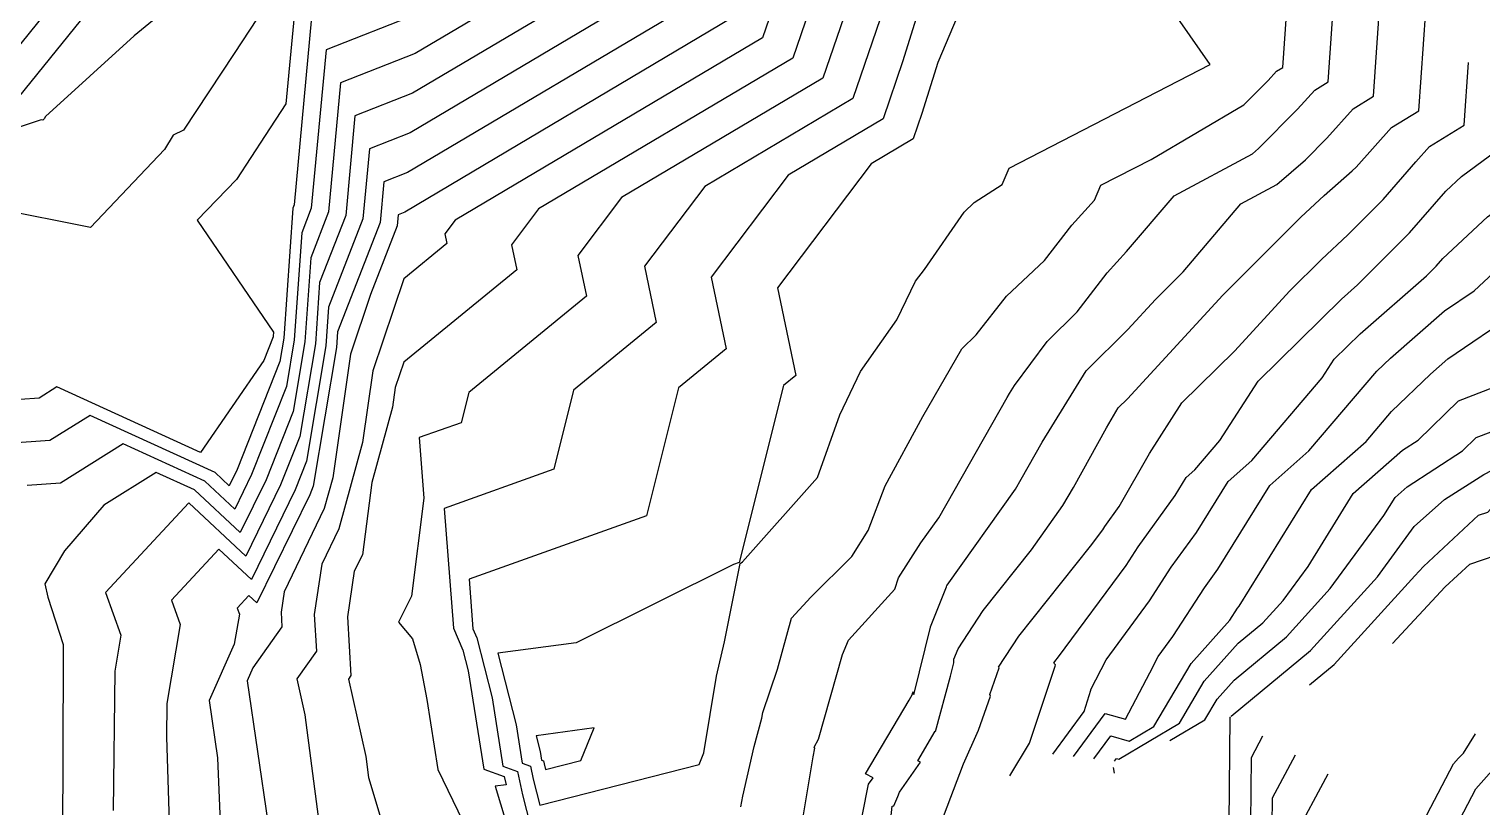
# Model space of a CAD drawing. Header units: metres. Extents: x 706150 to 707002, y 953723 to 954386.
# Drawn here: x 706641.2 to 706728.3, y 954000 to 954046.7 of the extents above; entities that cross this region are included whole.
import ezdxf

# ---------------------------------------------------------------- set-up
doc = ezdxf.new("R2010")
doc.units = ezdxf.units.M

msp = doc.modelspace()

# ---------------------------------------------------------------- linework, layer by layer
at = {"layer": 'CONTOUR_125'}
for points in [[(706643.2927, 954049.0058, 125), (706639.1264, 954043.8295, 125)], [(706724.8264, 953995.2056, 125), (706727.9212, 954001.1388, 125), (706729.0435, 954002.3826, 125)]]:
    msp.add_polyline3d(points, dxfattribs=at)
at = {"layer": 'CONTOUR_126'}
for points in [[(706645.4448, 954048.624, 126), (706640.5665, 954042.5631, 126)], [(706722.6972, 953995.2095, 126), (706726.5705, 954002.6354, 126), (706726.874, 954002.9717, 126), (706727.1833, 954003.2755, 126), (706727.8883, 954004.4228, 126)]]:
    msp.add_polyline3d(points, dxfattribs=at)
at = {"layer": 'CONTOUR_127'}
for points in [[(706650.1451, 954048.4187, 127), (706647.52, 954046.2528, 127), (706642.1891, 954041.4119, 127), (706642.1136, 954041.2858, 127), (706642.0331, 954041.2008, 127), (706641.9307, 954041.2213, 127), (706635.338, 954039.0451, 127)], [(706717.0006, 953998.1852, 127), (706719.0617, 954002.0275, 127)]]:
    msp.add_polyline3d(points, dxfattribs=at)
at = {"layer": 'CONTOUR_128'}
for points in [[(706656.2261, 954049.3437, 128), (706653.4987, 954045.1969, 128), (706650.4679, 954040.5893, 128), (706649.8434, 954040.2884, 128), (706649.3347, 954039.4386, 128), (706644.9034, 954034.7585, 128), (706639.2676, 954035.8881, 128)], [(706722.9201, 954009.8335, 128), (706726.0796, 954013.2253, 128), (706727.5523, 954014.5991, 128), (706729.8961, 954015.3915, 128), (706731.8165, 954017.5228, 128), (706733.3395, 954018.308, 128), (706736.6766, 954020.4128, 128), (706739.0357, 954021.485, 128), (706739.1828, 954021.6141, 128), (706744.0884, 954024.9472, 128), (706746.2519, 954028.3509, 128), (706746.773, 954028.9633, 128), (706746.9939, 954029.2464, 128), (706749.6607, 954030.7016, 128), (706750.0135, 954031.1689, 128)], [(706715.6981, 953997.3098, 128), (706715.7338, 954000.5973, 128), (706717.1115, 954003.1656, 128)]]:
    msp.add_polyline3d(points, dxfattribs=at)
at = {"layer": 'CONTOUR_129'}
for points in [[(706657.2764, 954049.3531, 129), (706656.6093, 954042.1673, 129), (706655.3665, 954040.2778, 129), (706653.6383, 954037.6505, 129), (706651.286, 954035.2001, 129), (706655.8638, 954028.5024, 129), (706655.8467, 954028.257, 129), (706655.8406, 954028.2205, 129), (706655.2757, 954026.7945, 129), (706651.4773, 954021.2859, 129), (706642.8843, 954025.2169, 129), (706641.8093, 954024.5436, 129), (706639.5415, 954024.3837, 129)], [(706717.9393, 954007.3568, 129), (706719.4274, 954008.5891, 129), (706724.2575, 954013.8943, 129), (706724.7746, 954014.4494, 129), (706728.0771, 954017.53, 129), (706728.6324, 954017.7177, 129), (706729.0874, 954018.2227, 129), (706731.3867, 954019.4081, 129), (706736.4251, 954022.5859, 129), (706737.2884, 954022.9782, 129), (706741.4314, 954026.6157, 129), (706742.1542, 954027.1068, 129), (706742.473, 954027.6083, 129), (706744.0426, 954029.4528, 129), (706744.708, 954030.3056, 129), (706746.9309, 954031.5186, 129), (706747.5001, 954032.2726, 129)], [(706714.4033, 953997.1451, 129), (706714.4671, 954003.0094, 129), (706715.1614, 954004.3037, 129)]]:
    msp.add_polyline3d(points, dxfattribs=at)
at = {"layer": 'CONTOUR_130'}
for points in [[(706658.1425, 954047.3789, 130), (706657.0978, 954036.1257, 130), (706657.0174, 954035.9187, 130), (706656.4781, 954028.1423, 130), (706656.2407, 954026.7283, 130), (706653.6815, 954020.2684, 130), (706653.2054, 954019.294, 130), (706652.3648, 954020.0794, 130), (706644.8667, 954023.5094, 130), (706642.455, 954021.999, 130), (706637.3674, 954021.6403, 130)], [(706713.2549, 954005.4899, 130), (706717.9995, 954009.4186, 130), (706722.0213, 954013.836, 130), (706724.2306, 954016.8487, 130), (706726.0422, 954018.4754, 130), (706728.387, 954019.9684, 130), (706729.434, 954020.5082, 130), (706732.645, 954022.5335, 130), (706735.7346, 954024.3771, 130), (706737.2791, 954026.0993, 130), (706740.4559, 954028.9361, 130), (706741.3122, 954029.9423, 130), (706742.422, 954031.3648, 130), (706744.2011, 954032.3356, 130), (706744.9867, 954033.3763, 130)], [(706713.1085, 953996.9803, 130), (706713.2003, 954005.4214, 130), (706713.2112, 954005.4418, 130)]]:
    msp.add_polyline3d(points, dxfattribs=at)
at = {"layer": 'CONTOUR_131'}
for points in [[(706664.5141, 954047.5605, 131), (706659.0087, 954045.4047, 131), (706658.1276, 954035.9148, 131), (706657.5539, 954034.4372, 131), (706657.1094, 954028.0277, 131), (706656.6407, 954025.2362, 131), (706654.5513, 954019.9621, 131), (706653.5386, 954017.8891, 131), (706651.75, 954019.56, 131), (706646.8491, 954021.802, 131), (706643.1006, 954019.4544, 131), (706641.0939, 954019.3129, 131)], [(706709.5722, 954004.0169, 131), (706711.6765, 954005.264, 131), (706712.4144, 954006.5092, 131), (706713.4282, 954007.6451, 131), (706716.5716, 954010.248, 131), (706719.1926, 954013.1268, 131), (706722.4123, 954017.5175, 131), (706723.0773, 954018.5879, 131), (706723.7975, 954019.2233, 131), (706727.1155, 954021.3775, 131), (706727.9434, 954022.1762, 131), (706729.8937, 954022.9313, 131), (706734.4449, 954025.6473, 131), (706738.1947, 954029.8283, 131), (706738.2309, 954030.1764, 131), (706738.7689, 954030.6716, 131), (706740.1361, 954032.424, 131), (706741.4713, 954033.1525, 131), (706742.4733, 954034.4801, 131)]]:
    msp.add_polyline3d(points, dxfattribs=at)
at = {"layer": 'CONTOUR_132'}
for points in [[(706676.1482, 954052.1826, 132), (706664.3573, 954045.1858, 132), (706659.8748, 954043.4305, 132), (706659.1574, 954035.7039, 132), (706658.0905, 954032.9557, 132), (706657.7407, 954027.913, 132), (706657.0408, 954023.7441, 132), (706655.4212, 954019.6558, 132), (706653.8717, 954016.4842, 132), (706651.1353, 954019.0407, 132), (706648.8316, 954020.0945, 132), (706645.6852, 954018.1241, 132), (706643.3404, 954015.3983, 132), (706642.1578, 954013.408, 132), (706642.3318, 954012.6191, 132), (706643.2498, 954009.7731, 132), (706643.2622, 954008.9641, 132), (706643.2099, 953998.1138, 132)], [(706706.2543, 954002.7808, 132), (706706.3814, 954002.9525, 132), (706706.5202, 954002.9144, 132), (706710.1485, 954005.0648, 132), (706711.6363, 954007.5755, 132), (706713.6803, 954009.8658, 132), (706715.1437, 954011.0775, 132), (706716.3638, 954012.4177, 132), (706717.8627, 954014.4616, 132), (706720.5751, 954018.8277, 132), (706723.5129, 954021.4193, 132), (706724.4549, 954022.0309, 132), (706726.8853, 954024.3757, 132), (706732.6107, 954026.5925, 132), (706733.1553, 954026.9174, 132), (706733.6039, 954027.4176, 132), (706733.8142, 954029.4384, 132), (706736.9375, 954032.3134, 132), (706737.8502, 954033.4832, 132), (706738.7415, 954033.9695, 132), (706739.96, 954035.5838, 132)], [(706706.2723, 954002.0714, 132), (706706.2084, 954002.4063, 132)]]:
    msp.add_polyline3d(points, dxfattribs=at)
at = {"layer": 'CONTOUR_133'}
for points in [[(706677.953, 954050.9718, 133), (706664.2004, 954042.811, 133), (706660.7409, 954041.4563, 133), (706660.1873, 954035.4931, 133), (706658.627, 954031.4743, 133), (706658.3721, 954027.7983, 133), (706657.4408, 954022.252, 133), (706656.291, 954019.3496, 133), (706654.2048, 954015.0792, 133), (706650.7933, 954018.2665, 133), (706645.7919, 954012.8951, 133), (706646.7132, 954010.339, 133), (706646.348, 954008.1839, 133), (706646.2538, 953999.8329, 133)], [(706705.0253, 954002.9263, 133), (706706.0413, 954004.299, 133), (706707.1506, 954003.9945, 133), (706708.6205, 954004.8656, 133), (706710.8582, 954008.6418, 133), (706713.1826, 954011.2462, 133), (706713.6434, 954011.9578, 133), (706713.7347, 954012.0844, 133), (706718.0729, 954019.0676, 133), (706721.3358, 954021.946, 133), (706722.8664, 954023.742, 133), (706725.194, 954025.9839, 133), (706726.2371, 954026.8947, 133), (706730.289, 954029.6476, 133), (706730.9261, 954030.2386, 133), (706732.0036, 954031.0993, 133), (706735.1061, 954033.9551, 133), (706735.5642, 954034.5423, 133), (706736.0116, 954034.7865, 133), (706737.4466, 954036.6875, 133)]]:
    msp.add_polyline3d(points, dxfattribs=at)
at = {"layer": 'CONTOUR_134'}
for points in [[(706679.7578, 954049.7611, 134), (706664.0436, 954040.4362, 134), (706661.607, 954039.4821, 134), (706661.2171, 954035.2822, 134), (706659.1636, 954029.9928, 134), (706659.0034, 954027.6837, 134), (706657.8409, 954020.7598, 134), (706657.1609, 954019.0433, 134), (706654.5379, 954013.6743, 134), (706652.5925, 954015.4919, 134), (706649.7404, 954012.4288, 134), (706650.2657, 954010.9712, 134), (706649.4643, 954006.2408, 134), (706649.4415, 954004.2187, 134), (706649.7199, 953995.3209, 134)], [(706703.7963, 954003.0717, 134), (706705.7011, 954005.6454, 134), (706706.9221, 954005.3103, 134), (706708.3702, 954008.0841, 134), (706708.8768, 954009.0597, 134), (706709.7599, 954010.256, 134), (706711.6539, 954013.1814, 134), (706712.4531, 954014.2891, 134), (706715.5706, 954019.3074, 134), (706717.9155, 954021.3759, 134), (706721.9822, 954026.148, 134), (706722.8035, 954026.9391, 134), (706726.0415, 954029.7664, 134), (706727.8097, 954030.9678, 134), (706729.8312, 954032.843, 134), (706733.25, 954035.5742, 134), (706733.2747, 954035.5969, 134), (706733.2783, 954035.6015, 134), (706733.2818, 954035.6035, 134), (706734.9332, 954037.7912, 134)]]:
    msp.add_polyline3d(points, dxfattribs=at)
at = {"layer": 'CONTOUR_135'}
for points in [[(706681.5625, 954048.5504, 135), (706663.8867, 954038.0615, 135), (706662.4732, 954037.5079, 135), (706662.247, 954035.0714, 135), (706659.7001, 954028.5113, 135), (706659.6348, 954027.569, 135), (706658.241, 954019.2677, 135), (706658.0307, 954018.7371, 135), (706654.8711, 954012.2694, 135), (706654.3917, 954012.7173, 135), (706653.6888, 954011.9625, 135), (706653.8183, 954011.6033, 135), (706653.513, 954009.8009, 135), (706652.0053, 954006.4228, 135), (706652.5072, 954002.9932, 135), (706652.8282, 953995.2967, 135)], [(706702.5673, 954003.2172, 135), (706704.4524, 954005.7642, 135), (706704.8515, 954007.0484, 135), (706704.8361, 954007.0897, 135), (706705.7576, 954008.8645, 135), (706708.3589, 954012.3884, 135), (706709.6645, 954014.4049, 135), (706711.1716, 954016.4939, 135), (706713.0684, 954019.5473, 135), (706714.4952, 954020.8059, 135), (706718.7112, 954025.7532, 135), (706719.4256, 954026.8665, 135), (706720.9866, 954028.4025, 135), (706724.9588, 954031.8678, 135), (706725.532, 954032.4417, 135), (706725.9324, 954032.903, 135), (706728.6222, 954035.4016, 135), (706729.1123, 954035.7651, 135), (706731.5469, 954037.7384, 135), (706732.4198, 954038.8949, 135)]]:
    msp.add_polyline3d(points, dxfattribs=at)
at = {"layer": 'CONTOUR_136'}
for points in [[(706683.3673, 954047.3396, 136), (706663.7299, 954035.6867, 136), (706663.3393, 954035.5337, 136), (706663.2768, 954034.8605, 136), (706661.6849, 954030.7602, 136), (706660.4854, 954027.1796, 136), (706659.4088, 954019.7677, 136), (706658.9028, 954017.9265, 136), (706656.4996, 954012.9274, 136), (706656.3165, 954011.7153, 136), (706656.369, 954010.8291, 136), (706654.6258, 954008.386, 136), (706654.2761, 954007.6025, 136), (706655.5156, 953999.133, 136)], [(706699.9901, 954001.9139, 136), (706701.1744, 954003.8613, 136), (706702.7093, 954008.481, 136), (706702.7358, 954008.5566, 136), (706702.6278, 954008.6666, 136), (706702.6915, 954008.7638, 136), (706702.9153, 954009.0444, 136), (706706.9578, 954014.5207, 136), (706707.6751, 954015.6285, 136), (706709.89, 954018.6986, 136), (706710.5662, 954019.7871, 136), (706711.0749, 954020.2358, 136), (706712.5779, 954021.9995, 136), (706714.8633, 954025.5612, 136), (706719.8575, 954030.4753, 136), (706720.833, 954031.3263, 136), (706723.9456, 954034.4429, 136), (706726.1201, 954036.9483, 136), (706727.0541, 954037.8159, 136), (706729.5787, 954039.6884, 136), (706729.82, 954039.884, 136), (706729.9065, 954039.9986, 136)]]:
    msp.add_polyline3d(points, dxfattribs=at)
at = {"layer": 'CONTOUR_137'}
for points in [[(706689.0259, 954057.3419, 137), (706685.1721, 954046.1289, 137), (706666.7527, 954035.1987, 137), (706666.1349, 954034.3807, 137), (706666.2552, 954033.8037, 137), (706663.67, 954031.6939, 137), (706661.8229, 954026.1802, 137), (706661.1985, 954021.8812, 137), (706659.7767, 954016.7075, 137), (706658.7577, 954014.5877, 137), (706658.3024, 954011.5746, 137), (706658.4329, 954009.3716, 137), (706657.2604, 954007.7284, 137), (706657.7479, 954005.566, 137), (706658.5325, 953999.4535, 137), (706659.3676, 953996.6664, 137), (706661.8354, 953991.5851, 137), (706661.1554, 953988.7481, 137), (706665.5841, 953986.7865, 137), (706666.9028, 953988.25, 137), (706668.2301, 953989.0438, 137), (706670.1166, 953988.152, 137), (706670.1701, 953984.3212, 137)], [(706695.8523, 953999.0554, 137), (706697.2133, 954002.6279, 137), (706698.1086, 954004.6512, 137), (706698.8219, 954006.6771, 137), (706698.7963, 954006.7733, 137), (706699.3591, 954008.3789, 137), (706699.3158, 954008.423, 137), (706700.5379, 954010.2871, 137), (706704.8306, 954015.6692, 137), (706705.5568, 954016.653, 137), (706705.6857, 954016.852, 137), (706706.5442, 954018.0421, 137), (706708.3555, 954021.2239, 137), (706710.3011, 954024.2559, 137), (706713.4503, 954027.3546, 137), (706716.7733, 954030.975, 137), (706718.6603, 954032.8576, 137), (706720.2374, 954034.3195, 137), (706722.3593, 954036.4441, 137), (706724.3149, 954038.6974, 137), (706725.1465, 954039.6267, 137), (706727.2141, 954040.8921, 137), (706727.4738, 954044.6613, 137)]]:
    msp.add_polyline3d(points, dxfattribs=at)
at = {"layer": 'CONTOUR_138'}
for points in [[(706690.165, 954054.1942, 138), (706686.9769, 954044.9182, 138), (706671.7393, 954035.8761, 138), (706670.1222, 954033.7349, 138), (706670.4369, 954032.2245, 138), (706663.67, 954026.702, 138), (706663.1604, 954025.1808, 138), (706662.9881, 954023.9948, 138), (706661.7496, 954019.488, 138), (706661.1934, 954015.156, 138), (706660.7029, 954014.1785, 138), (706660.2882, 954011.4339, 138), (706660.4968, 954007.9141, 138), (706660.3466, 954007.7036, 138), (706661.3913, 954003.07, 138), (706661.5534, 954001.8071, 138), (706663.0674, 953996.7541, 138)], [(706692.7225, 953998.0436, 138), (706692.9466, 954000.0845, 138), (706693.047, 954000.1077, 138), (706693.2829, 954000.6643, 138), (706693.3701, 954000.9293, 138), (706694.6419, 954002.7261, 138), (706694.4762, 954002.8123, 138), (706695.5208, 954004.581, 138), (706695.5398, 954004.565, 138), (706696.4279, 954007.8751, 138), (706696.6313, 954008.6878, 138), (706696.6379, 954008.9034, 138), (706696.8872, 954009.5269, 138), (706698.3843, 954011.8104, 138), (706701.2833, 954015.4452, 138), (706703.1676, 954018.0988, 138), (706703.8076, 954019.1856, 138), (706705.7838, 954022.7599, 138), (706706.4874, 954023.9508, 138), (706707.0367, 954024.4958, 138), (706712.7455, 954030.7156, 138), (706717.4301, 954035.3894, 138), (706718.8245, 954036.6819, 138), (706720.5126, 954038.1619, 138), (706720.7377, 954038.3877, 138), (706722.8532, 954040.752, 138), (706724.4995, 954041.7595, 138), (706725.0511, 954049.7638, 138)]]:
    msp.add_polyline3d(points, dxfattribs=at)
at = {"layer": 'CONTOUR_139'}
for points in [[(706690.7886, 953997.6838, 139), (706691.523, 954001.4104, 139), (706691.7929, 954001.7917, 139), (706691.3425, 954002.0258, 139), (706693.9508, 954006.4421, 139), (706694.1563, 954006.8039, 139), (706694.1648, 954006.834, 139), (706694.2122, 954006.9475, 139), (706694.195, 954006.8225, 139), (706694.2335, 954006.79, 139), (706694.2492, 954006.8485, 139), (706695.2409, 954010.8111, 139), (706695.242, 954010.8473, 139), (706696.195, 954013.2313, 139), (706696.2239, 954013.3241, 139), (706696.2359, 954013.3427, 139), (706700.3286, 954019.0861, 139), (706700.6655, 954019.6781, 139), (706701.9347, 954021.8937, 139), (706704.57, 954026.18, 139), (706707.0603, 954028.6504, 139), (706708.7178, 954030.4561, 139), (706710.3682, 954032.1028, 139), (706713.8377, 954036.1783, 139), (706715.9942, 954037.3328, 139), (706717.7013, 954038.8295, 139), (706718.9856, 954040.1179, 139), (706720.5599, 954041.8773, 139), (706721.785, 954042.627, 139), (706722.6284, 954054.8663, 139)], [(706691.304, 954051.0466, 139), (706688.7817, 954043.7075, 139), (706676.7259, 954036.5535, 139), (706674.1095, 954033.0891, 139), (706674.6186, 954030.6452, 139), (706667.5613, 954024.8857, 139), (706667.1077, 954023.0709, 139), (706664.5943, 954022.1759, 139), (706664.8785, 954018.5436, 139), (706664.1252, 954012.6768, 139), (706663.3445, 954011.1209, 139), (706664.1889, 954010.124, 139), (706664.6475, 954008.5794, 139), (706665.045, 954006.4928, 139), (706665.716, 954002.2911, 139), (706667.7992, 953997.9518, 139)]]:
    msp.add_polyline3d(points, dxfattribs=at)
at = {"layer": 'CONTOUR_140'}
for points in [[(706687.4462, 953998.485, 140), (706688.2101, 954003.0557, 140), (706688.3136, 954003.565, 140), (706688.256, 954003.6257, 140), (706688.5329, 954004.1133, 140), (706689.965, 954009.1736, 140), (706690.3265, 954010.0387, 140), (706693.1048, 954013.0884, 140), (706693.3202, 954013.7803, 140), (706694.6646, 954015.8684, 140), (706695.7325, 954017.3669, 140), (706699.8332, 954024.573, 140), (706699.9732, 954024.8175, 140), (706700.264, 954025.2903, 140), (706702.2271, 954027.925, 140), (706704.024, 954029.7206, 140), (706705.82, 954032.0451, 140), (706706.99, 954033.3203, 140), (706709.8402, 954036.6683, 140), (706714.523, 954039.1753, 140), (706714.89, 954039.4971, 140), (706717.2336, 954041.8481, 140), (706718.2666, 954043.0025, 140), (706719.0704, 954043.4945, 140), (706720.2057, 954059.9689, 140)], [(706692.4431, 954047.8989, 140), (706690.5865, 954042.4967, 140), (706681.7124, 954037.2308, 140), (706678.0967, 954032.4432, 140), (706678.8004, 954029.066, 140), (706673.8479, 954025.0242, 140), (706672.6612, 954020.2776, 140), (706666.0875, 954017.9366, 140), (706666.6489, 954010.7605, 140), (706667.1998, 954009.4479, 140), (706667.52, 954008.1992, 140), (706668.4586, 954002.3066, 140), (706669.6954, 954001.8611, 140), (706669.8045, 954001.3719, 140), (706669.1518, 954001.2927, 140), (706669.7817, 953999.1771, 140)]]:
    msp.add_polyline3d(points, dxfattribs=at)
at = {"layer": 'CONTOUR_141'}
for points in [[(706683.8737, 954000.0422, 141), (706683.9814, 954000.6866, 141), (706684.6771, 954003.6761, 141), (706685.12, 954005.3639, 141), (706685.1955, 954005.7134, 141), (706686.0743, 954008.3021, 141), (706686.8978, 954011.3586, 141), (706688.0556, 954012.6164, 141), (706690.5123, 954015.0426, 141), (706691.5094, 954016.602, 141), (706692.5092, 954019.2878, 141), (706694.7662, 954023.4479, 141), (706697.1152, 954027.4896, 141), (706697.978, 954028.3404, 141), (706699.7822, 954030.6475, 141), (706702.0683, 954032.7962, 141), (706703.7045, 954034.9139, 141), (706705.0661, 954036.3979, 141), (706705.4503, 954037.297, 141), (706708.457, 954038.8477, 141), (706714.0178, 954042.11, 141), (706715.4816, 954043.5783, 141), (706715.9732, 954044.1278, 141), (706716.3559, 954044.362, 141), (706717.7829, 954065.0714, 141)], [(706695.7333, 954051.6756, 141), (706693.5822, 954044.7512, 141), (706692.3912, 954041.286, 141), (706686.699, 954037.9082, 141), (706682.084, 954031.7974, 141), (706682.9821, 954027.4867, 141), (706680.1344, 954025.1627, 141), (706678.2148, 954017.4843, 141), (706667.5807, 954013.6973, 141), (706667.8137, 954010.7192, 141), (706668.0423, 954010.1745, 141), (706668.9625, 954006.5865, 141), (706669.6154, 954002.4872, 141), (706670.4759, 954002.1772, 141), (706670.7897, 954000.7698, 141), (706671.4755, 953998.0266, 141)]]:
    msp.add_polyline3d(points, dxfattribs=at)
at = {"layer": 'CONTOUR_142'}
msp.add_polyline3d([(706686.0713, 954031.1516, 142), (706687.1638, 954025.9075, 142), (706686.4209, 954025.3011, 142), (706683.7683, 954014.6909, 142), (706683.4283, 954014.5699, 142), (706673.9923, 954009.8794, 142), (706669.3072, 954009.2541, 142), (706670.405, 954004.9739, 142), (706670.7723, 954002.6678, 142), (706671.2563, 954002.4934, 142), (706671.4329, 954001.7016, 142), (706671.8187, 954000.1584, 142), (706681.3688, 954002.5826, 142), (706681.659, 954003.2954, 142), (706682.419, 954007.8744, 142), (706682.8813, 954009.9305, 142), (706683.834, 954014.6418, 142), (706683.9637, 954014.7289, 142), (706688.4595, 954019.7842, 142), (706689.7985, 954023.5467, 142), (706691.0357, 954026.1455, 142), (706693.2254, 954029.2257, 142), (706694.3462, 954031.5562, 142), (706694.8852, 954032.2426, 142), (706697.2568, 954035.6795, 142), (706697.8623, 954036.2652, 142), (706699.5388, 954037.3411, 142), (706699.9555, 954038.316, 142), (706711.9896, 954044.5228, 142), (706701.8165, 954059.1495, 142), (706695.67, 954044.6574, 142), (706694.7213, 954041.6035, 142), (706694.196, 954040.0753, 142), (706691.6856, 954038.5856, 142), (706686.0713, 954031.1516, 142)], dxfattribs=at)
at = {"layer": 'CONTOUR_143'}
msp.add_polyline3d([(706671.6033, 954004.3131, 143), (706671.8474, 954003.3612, 143), (706671.9291, 954002.8483, 143), (706672.0368, 954002.8096, 143), (706672.0761, 954002.6335, 143), (706672.1618, 954002.2903, 143), (706674.2857, 954002.8294, 143), (706675.0786, 954004.777, 143), (706671.6033, 954004.3131, 143)], dxfattribs=at)

doc.saveas('drawing.dxf')
